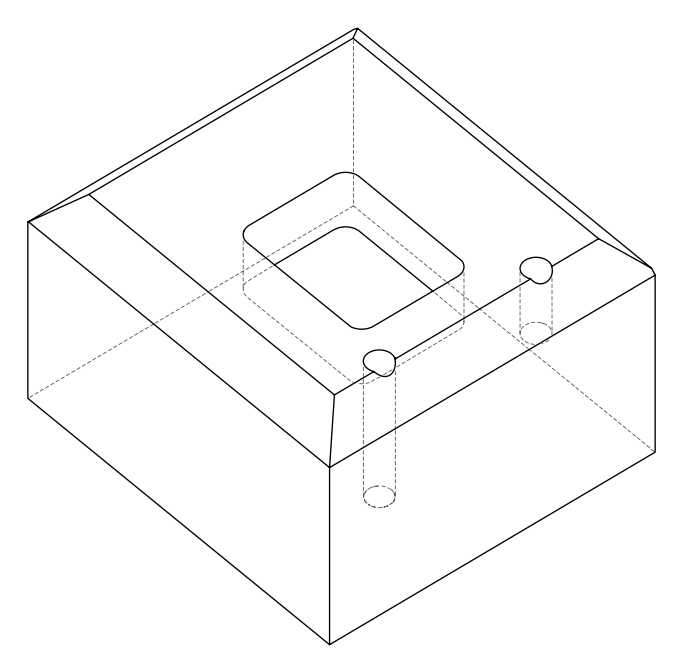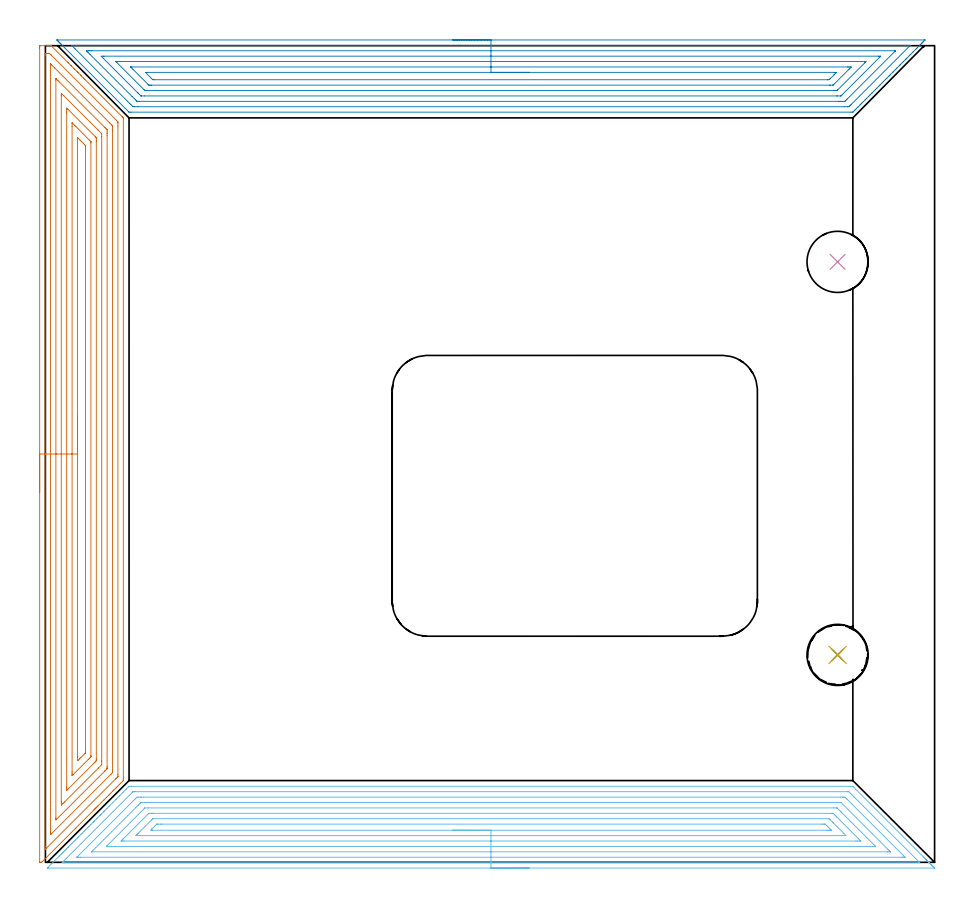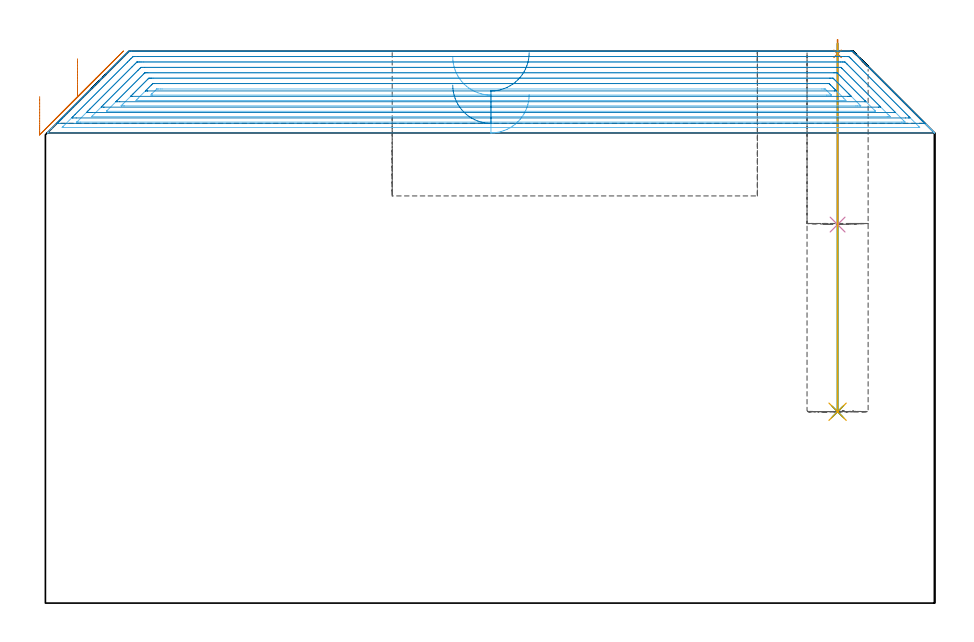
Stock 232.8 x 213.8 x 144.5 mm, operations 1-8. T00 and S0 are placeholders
(PLAN: 10 operations, 6 tool changes, 65.4 min)
(1 SPOT_DRILL | STEP1POCKET | NXT0321_9005460120000 | 0.03 min | 3 mm3)
(2 DRILL_BLIND_HOLE_INTO_CENTER | STEP1POCKET | NXT0301_065 | 0.39 min | 6457 mm3)
(3 DRILL_TO_ENLARGE_BLIND_HOLE | STEP1POCKET | UGT0301_375 | 0.39 min | 10208 mm3)
(4 INDEXABLE_INSERT_DRILL_BLIND_HOLE_FROM_SOLID | STEP1POCKET_1 | NXT0302_003 | 0.19 min | 9083 mm3)
(5 BORE_BLIND_HOLE | STEP1POCKET | UGT0332_065 | 0.39 min | 2296 mm3)
(6 AREA_MILL | FG_CHAMFER_SURFACE | UGT0205_001 | 13.86 min | 53032 mm3)
(7 AREA_MILL_1 | FG_CHAMFER_SURFACE_1 | UGT0205_001 | 12.9 min | 47982 mm3)
(8 AREA_MILL_2 | FG_CHAMFER_SURFACE_2 | UGT0205_001 | 12.03 min | 38719 mm3)
(9 AREA_MILL_3 | FG_CHAMFER_SURFACE_3 | UGT0205_001 | 12.96 min | 43129 mm3)
(10 MILL_RECTANGULAR_POCKET | POCKET_RECTANGULAR_STRAIGHT | NXT0201_012 | Follow Part, ap 4, ae 75% | 12.24 min | 263564 mm3)
(TOOL NXT0321_9005460120000 | NC Spot Drill, 142deg, 12mm, Carbide, Uncoated | D12 PA142 FL30 Z2)
(TOOL NXT0301_065 | Carbide Drill 9.4mm [860.1-0940-075A1-MM 2214] | D9.4 PA140 FL98 Z2)
(TOOL UGT0301_375 | Twist Drill Flat Bottom 15 mm | D15 PA180 FL120 Z2)
(TOOL NXT0302_003 | Index. Insert Drill 16mm [880-D1600L20-05] | D16 PA176 FL80 Z2)
(TOOL UGT0332_065 | 16 mm Boring Bar Slip Fit | D16)
(TOOL UGT0205_001 | Chamfer Mill 20 x 3 x 45 deg. | D20 FL50 Z2)
(TOOL NXT0201_012 | ENDMILL 16mm [2P460-1600-NA 1630] | D16 FL38 Z6)
(OP 1 SPOT_DRILL)
G17 G21 G94 G90
T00 M6
G54
G17 G0 G90 X207.4 Y54.3 S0 M3
G43 Z154.5 H0
G94 G81 G98 Z143.803 F250. R147.5
G80
M5
M2
(OP 2 DRILL_BLIND_HOLE_INTO_CENTER)
G17 G21 G94 G90
T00 M6
G54
G17 G0 G90 X207.4 Y54.3 S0 M3
G43 Z154.5 H1
G94 G81 G98 Z50.1 F250. R146.5
G80
M5
M2
(OP 3 DRILL_TO_ENLARGE_BLIND_HOLE)
G17 G21 G94 G90
T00 M6
G54
G17 G0 G90 X207.4 Y54.3 S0 M3
G43 Z154.5 H0
G94 G73 G98 Z50.1 F250. Q13.486 R146.5
G80
M5
M2
(OP 4 INDEXABLE_INSERT_DRILL_BLIND_HOLE_FROM_SOLID)
G17 G21 G94 G90
T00 M6
G54
G17 G0 G90 X207.4 Y157.2 S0 M3
G43 Z154.5 H1
G94 G81 G98 Z99.1 F250. R146.5
G80
M5
M2
(OP 5 BORE_BLIND_HOLE)
G17 G21 G94 G90
T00 M6
G54
G17 G0 G90 X207.4 Y54.3 S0 M3
G43 Z154.5 H0
G94 G85 G98 Z50.1 F250. R146.5
G80
M5
M2
(OP 6 AREA_MILL)
G17 G21 G94 G90
T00 M6
G54
G17 G0 G90 X126.65 Y-1.5 S1061 M3
G43 Z154.5 H0
Z133.1
G94 G1 X126.612 Z132.228 F250.
X126.498 Z131.364
X126.309 Z130.512
X126.047 Z129.68
X125.713 Z128.874
X125.31 Z128.1
X124.842 Z127.364
X124.31 Z126.672
X123.721 Z126.029
X123.078 Z125.44
X122.386 Z124.908
X121.65 Z124.44
X120.876 Z124.037
X120.07 Z123.703
X119.238 Z123.441
X118.386 Z123.252
X117.522 Z123.138
X116.65 Z123.1
X0.657
X0.622 Y-1.499 Z123.101
X0.516 Y-1.491 Z123.106
X0.571 Y-1.43 Z123.168
X0.657 Y-1.342 Z123.255
X1.709 Y-0.29 Z124.309
X3.669 Y1.67 Z126.268
X3.78 Y1.781 Z126.377
X4.117 Y2.117 Z126.717
X4.33 Y2.33 Z126.929
X4.555 Y2.556 Z127.154
X4.672 Y2.674 Z127.27
X5.029 Y3.029 Z127.629
X5.203 Y3.203 Z127.803
X5.441 Y3.442 Z128.04
X5.564 Y3.566 Z128.162
X5.941 Y3.941 Z128.541
X6.076 Y4.076 Z128.676
X6.621 Y4.623 Z129.218
X6.902 Y4.902 Z129.502
X6.95 Y4.95 Z129.55
X7.507 Y5.509 Z130.104
X7.795 Y5.795 Z130.395
X8.393 Y6.395 Z130.99
X8.687 Y6.687 Z131.287
X9.278 Y7.281 Z131.876
X9.579 Y7.579 Z132.179
X10.164 Y8.167 Z132.762
X10.502 Y8.502 Z133.101
X11.05 Y9.052 Z133.648
X11.414 Y9.414 Z134.014
X11.936 Y9.938 Z134.535
X12.528 Y10.529 Z135.128
X12.702 Y10.703 Z135.301
X12.822 Y10.824 Z135.421
X13.414 Y11.415 Z136.014
X13.594 Y11.596 Z136.193
X13.708 Y11.71 Z136.307
X14.3 Y12.3 Z136.9
X14.487 Y12.488 Z137.085
X14.594 Y12.596 Z137.193
X15.186 Y13.186 Z137.786
X15.379 Y13.38 Z137.978
X15.48 Y13.482 Z138.079
X16.072 Y14.072 Z138.672
X16.717 Y14.718 Z139.317
X17.61 Y15.61 Z140.209
X18.502 Y16.502 Z141.101
X19.394 Y17.394 Z141.994
X20.286 Y18.287 Z142.886
X21.179 Y19.179 Z143.778
X21.835 Y19.836 Z144.434
X21.895 Y19.899 Z144.485
X22.517 Y19.9 Z144.5
X210.783
X211.405 Y19.899 Z144.485
X211.465 Y19.836 Z144.434
X211.47 Y19.83 Z144.429
X229.927 Y1.375 Z125.971
X230.031 Y1.269 Z125.869
X230.115 Y1.185 Z125.784
X230.222 Y1.08 Z125.676
X230.324 Y0.976 Z125.576
X230.413 Y0.887 Z125.487
X230.517 Y0.785 Z125.381
X230.617 Y0.683 Z125.283
X230.71 Y0.59 Z125.19
X230.813 Y0.489 Z125.085
X230.91 Y0.39 Z124.989
X231.008 Y0.293 Z124.892
X231.108 Y0.194 Z124.79
X231.204 Y0.097 Z124.696
X231.305 Y-0.005 Z124.595
X231.403 Y-0.101 Z124.495
X231.497 Y-0.196 Z124.403
X231.602 Y-0.302 Z124.297
X231.698 Y-0.397 Z124.199
X231.79 Y-0.49 Z124.11
X231.9 Y-0.6 Z124.
X231.994 Y-0.692 Z123.904
X232.083 Y-0.783 Z123.816
X232.197 Y-0.897 Z123.702
X232.289 Y-0.987 Z123.609
X232.495 Y-1.194 Z123.405
X232.55 Y-1.249 Z123.35
X232.731 Y-1.43 Z123.169
X232.792 Y-1.492 Z123.107
X232.794 Y-1.497 Z123.101
X232.792 Y-1.499 Z123.099
X116.65 Y-1.5 Z123.1
Y-0.086 Z124.514
X4.656
X4.473 Y-0.081 Z124.519
X4.393 Y-0.079 Z124.521
X4.398 Y-0.063 Z124.537
X4.424 Y-0.033 Z124.567
X4.511 Y0.059 Z124.659
X4.601 Y0.152 Z124.752
X4.672 Y0.222 Z124.822
X22.735 Y18.285 Z142.885
X22.833 Y18.38 Z142.98
X22.895 Y18.438 Z143.038
X22.929 Y18.468 Z143.068
X22.973 Y18.479 Z143.079
X23.409 Y18.485 Z143.085
X23.425 Y18.486 Z143.086
X209.907
X210.34 Y18.479 Z143.079
X210.783 Y18.058 Z142.658
X211.233 Y17.615 Z142.215
X211.675 Y17.175 Z141.775
X212.121 Y16.73 Z141.33
X228.628 Y0.222 Z124.822
X228.815 Y0.031 Z124.631
X228.87 Y-0.029 Z124.571
X228.914 Y-0.079 Z124.521
X228.613 Y-0.086 Z124.514
X116.65
Y1.328 Z125.928
X9.133 Y1.329 Z125.929
X8.584
X8.252 Y1.332 Z125.932
X8.241 Y1.334 Z125.934
Y1.337 Z125.937
Y1.34 Z125.94
X23.52 Y16.62 Z141.22
X23.631 Y16.73 Z141.33
X23.97 Y17.059 Z141.659
X24.301 Y17.064 Z141.664
X24.851 Y17.07 Z141.67
X25.194 Y17.071 Z141.671
X25.742
X208.106
X208.657 Y17.069 Z141.669
X208.999 Y17.064 Z141.664
X209.331 Y17.058 Z141.658
X209.667 Y16.73 Z141.33
X209.891 Y16.509 Z141.109
X224.73 Y1.67 Z126.27
X225.059 Y1.339 Z125.939
X225.06 Y1.332 Z125.932
X224.511 Y1.329 Z125.929
X224.167
X116.65 Y1.328 Z125.928
Y2.743 Z127.343
X12.192
X12.142 Y2.745 Z127.345
X12.108 Y2.747 Z127.347
X12.107 Y2.748 Z127.348
X12.11 Y2.754 Z127.354
X12.17 Y2.819 Z127.419
X12.239 Y2.891 Z127.491
X12.302 Y2.953 Z127.553
X24.301 Y14.953 Z139.553
X24.752 Y15.397 Z139.997
X24.904 Y15.544 Z140.144
X25.023 Y15.65 Z140.25
X25.194 Y15.654 Z140.254
X25.383 Y15.656 Z140.256
X26.086 Y15.657 Z140.257
X26.274
X207.402
X208.106 Y15.655 Z140.255
X208.299 Y15.653 Z140.253
X220.598 Y3.354 Z127.954
X220.94 Y3.01 Z127.61
X221.107 Y2.839 Z127.439
X221.186 Y2.754 Z127.354
X221.189 Y2.748 Z127.348
X221.182 Y2.747 Z127.347
X221.152 Y2.745 Z127.345
X220.598 Y2.743 Z127.343
X220.41
X116.65
Y4.157 Z128.757
X16.271
X16.099 Y4.159 Z128.759
X15.985 Y4.162 Z128.762
X15.976 Y4.163 Z128.763
X15.978 Y4.168 Z128.768
X16.01 Y4.207 Z128.807
X16.055 Y4.256 Z128.856
X25.871 Y14.072 Z138.672
X25.98 Y14.178 Z138.778
X26.019 Y14.213 Z138.813
X26.048 Y14.236 Z138.836
X26.978 Y14.243 Z138.843
X206.322
X207.046 Y14.239 Z138.839
X207.214 Y14.236 Z138.836
X207.263 Y14.227 Z138.827
X207.317 Y14.177 Z138.777
X207.426 Y14.072 Z138.672
X208.106 Y13.396 Z137.996
X208.316 Y13.186 Z137.786
X217.029 Y4.472 Z129.072
X217.17 Y4.328 Z128.928
X217.308 Y4.181 Z128.781
X217.321 Y4.162 Z128.762
X217.304 Y4.161 Z128.761
X217.258 Y4.158 Z128.758
X217.201 Y4.157 Z128.757
X217.029
X116.65
Y5.571 Z130.171
X20.732
X20.371 Y5.572 Z130.172
X19.867 Y5.577 Z130.177
X19.84 Y5.578 Z130.178
Y5.585 Z130.185
Y5.591 Z130.191
X20.095 Y5.847 Z130.447
X20.347 Y6.1 Z130.7
X26.763 Y12.514 Z137.114
X26.978 Y12.726 Z137.326
X27.075 Y12.816 Z137.416
X27.159 Y12.822 Z137.422
X27.342 Y12.825 Z137.425
X27.87 Y12.828 Z137.428
X28.231 Y12.829 Z137.429
X205.79 Y12.828 Z137.428
X206.056 Y12.826 Z137.426
X206.188 Y12.824 Z137.424
X206.217 Y12.822 Z137.422
X206.255 Y12.79 Z137.39
X206.322 Y12.728 Z137.328
X206.752 Y12.3 Z136.9
X207.214 Y11.838 Z136.438
X212.952 Y6.1 Z130.7
X213.46 Y5.589 Z130.189
X213.462 Y5.578 Z130.178
X213.46 Y5.577 Z130.177
X213.098 Y5.573 Z130.173
X212.568 Y5.571 Z130.171
X212.208
X116.65
Y6.985 Z131.585
X23.695
X23.993 Y7.291 Z131.891
X24.301 Y7.604 Z132.204
X27.87 Y11.173 Z135.773
X27.994 Y11.292 Z135.892
X28.124 Y11.415 Z136.015
X205.176
X205.43 Y11.17 Z135.77
X206.074 Y10.529 Z135.129
X206.322 Y10.281 Z134.881
X208.999 Y7.603 Z132.203
X209.605 Y6.985 Z131.585
X116.65
Y8.4 Z133.
X28.08
X27.87 Y8.402 Z133.002
X27.595 Y8.406 Z133.006
X27.746 Y8.587 Z133.187
X27.87 Y8.723 Z133.323
X27.887 Y8.741 Z133.341
X28.789 Y9.643 Z134.243
X29.079 Y9.929 Z134.529
X29.126 Y9.971 Z134.571
X29.146 Y9.988 Z134.588
X29.176 Y9.993 Z134.593
X29.298 Y9.997 Z134.597
X29.655 Y9.999 Z134.599
X30.187 Y10. Z134.6
X30.547
X203.285
X203.645 Y9.999 Z134.599
X204.005 Y9.996 Z134.596
X204.107 Y9.993 Z134.593
X204.155 Y9.987 Z134.587
X204.182 Y9.963 Z134.563
X204.293 Y9.857 Z134.457
X204.51 Y9.643 Z134.243
X204.537 Y9.616 Z134.216
X205.43 Y8.724 Z133.324
X205.611 Y8.539 Z133.139
X205.698 Y8.447 Z133.047
X205.733 Y8.409 Z133.009
X205.72 Y8.406 Z133.006
X205.639 Y8.403 Z133.003
X205.43 Y8.401 Z133.001
X204.897 Y8.4 Z133.
X204.537
X116.65
X115.778 Z133.038
X114.914 Z133.151
X114.062 Z133.34
X113.23 Z133.603
X112.424 Z133.936
X111.65 Z134.339
X110.914 Z134.808
X110.222 Z135.339
X109.579 Z135.928
X108.99 Z136.572
X108.458 Z137.264
X107.99 Z138.
X107.587 Z138.773
X107.253 Z139.579
X106.991 Z140.411
X106.802 Z141.263
X106.688 Z142.128
X106.65 Z143.
G0 Z154.5
M5
M2
(OP 7 AREA_MILL_1)
G17 G21 G94 G90
T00 M6
G54
G17 G0 G90 X-1.5 Y96.9 S1061 M3
G43 Z154.5 H0
Z132.6
G94 G1 Y96.938 Z131.728 F250.
Y97.052 Z130.864
Y97.241 Z130.012
Y97.503 Z129.18
Y97.837 Z128.374
Y98.24 Z127.6
Y98.709 Z126.864
Y99.24 Z126.172
Y99.829 Z125.529
Y100.472 Z124.94
Y101.164 Z124.408
Y101.9 Z123.94
Y102.674 Z123.537
Y103.48 Z123.203
Y104.312 Z122.941
Y105.164 Z122.752
Y106.028 Z122.638
Y106.9 Z122.6
Y213.185
X-1.498 Y213.425 Z122.603
X-1.491 Y213.797 Z122.606
X-1.422 Y213.799 Z122.675
X-0.213 Y213.8 Z123.883
X0.451 Z124.55
X0.881 Z124.981
X1.215 Y213.799 Z125.309
X1.504 Y213.79 Z125.601
X1.544 Y213.752 Z125.643
X1.669 Y213.631 Z125.767
X5.798 Y209.502 Z129.898
X5.936 Y209.365 Z130.033
X5.986 Y209.314 Z130.084
X6.635 Y208.665 Z130.735
X6.815 Y208.487 Z130.911
X7.472 Y207.828 Z131.572
X7.693 Y207.609 Z131.789
X8.309 Y206.991 Z132.408
X8.368 Y206.933 Z132.467
X8.572 Y206.73 Z132.668
X9.146 Y206.155 Z133.245
X9.261 Y206.04 Z133.36
X9.45 Y205.852 Z133.546
X9.983 Y205.317 Z134.083
X10.328 Y204.973 Z134.425
X20.131 Y195.169 Z144.231
X20.383 Y194.916 Z144.481
X20.394 Y194.895 Z144.493
X20.4 Y194.875 Z144.5
Y22.039
X20.406 Y21.412 Z144.493
X20.218 Y21.218 Z144.318
X19.673 Y20.673 Z143.773
X19.405 Y20.403 Z143.501
X18.824 Y19.824 Z142.923
X18.527 Y19.525 Z142.622
X17.925 Y18.925 Z142.025
X17.649 Y18.646 Z141.743
X16.931 Y17.931 Z141.031
X16.587 Y17.585 Z140.683
X15.991 Y16.991 Z140.091
X15.306 Y16.306 Z139.405
X13.906 Y14.906 Z138.005
X13.842 Y14.841 Z137.939
X13.78 Y14.78 Z137.879
X13.608 Y14.608 Z137.707
X13.549 Y14.548 Z137.646
X13.492 Y14.492 Z137.591
X13.311 Y14.31 Z137.41
X13.256 Y14.255 Z137.353
X13.204 Y14.204 Z137.303
X13.013 Y14.012 Z137.112
X12.964 Y13.962 Z137.061
X12.916 Y13.916 Z137.015
X12.715 Y13.715 Z136.814
X12.671 Y13.67 Z136.768
X7.951 Y8.951 Z132.051
X-0.798 Y0.2 Z123.298
X-0.981 Y0.02 Z123.115
X-1.008 Y0.002 Z123.088
X-1.087 Y0. Z123.011
X-1.12 Z122.979
X-1.324 Z122.776
X-1.493 Z122.607
X-1.5 Y0.089 Z122.6
Y106.9
X-0.086 Z124.014
X-0.085 Y211.269 Z124.015
X-0.084 Y211.398 Z124.016
X-0.079 Y211.771 Z124.021
X0.28 Y211.79 Z124.38
X0.666 Z124.766
X1.053 Y211.785 Z125.153
X1.451 Y211.398 Z125.551
X1.544 Y211.306 Z125.644
X18.421 Y194.429 Z142.521
X18.613 Y194.23 Z142.713
X18.979 Y193.85 Z143.079
X18.983 Y193.667 Z143.083
X18.984 Y193.536 Z143.084
X18.986 Y192.771 Z143.086
X18.985 Y22.944 Z143.085
X18.981 Y22.562 Z143.081
X18.979 Y22.468 Z143.079
X18.97 Y22.431 Z143.07
X18.946 Y22.404 Z143.046
X18.857 Y22.311 Z142.957
X18.601 Y22.051 Z142.701
X18.416 Y21.866 Z142.516
X0.259 Y3.709 Z124.359
X0.153 Y3.604 Z124.253
X0.03 Y3.486 Z124.13
X-0.072 Y3.389 Z124.028
X-0.079 Y3.545 Z124.021
X-0.085 Y4.058 Z124.015
Y4.188
X-0.086 Y106.9 Z124.014
X1.328 Z125.428
X1.329 Y208.719 Z125.429
X1.33 Y208.937 Z125.43
X1.332 Y209.011 Z125.432
X1.335 Y209.052 Z125.435
X1.408 Y208.984 Z125.508
X1.544 Y208.855 Z125.644
X1.682 Y208.719 Z125.782
X2.423 Y207.978 Z126.523
X16.865 Y193.536 Z140.965
X17.356 Y193.039 Z141.456
X17.549 Y192.84 Z141.649
X17.564 Y192.642 Z141.664
X17.568 Y192.427 Z141.668
X17.571 Y191.749 Z141.671
Y191.53
Y23.837
X17.57 Y23.619 Z141.67
X17.568 Y23.545 Z141.668
X17.565 Y23.49 Z141.665
X17.543 Y23.454 Z141.643
X17.356 Y23.258 Z141.456
X17.201 Y23.101 Z141.301
X17.045 Y22.944 Z141.145
X1.544 Y7.444 Z125.644
X1.387 Y7.293 Z125.487
X1.344 Y7.254 Z125.444
X1.335 Y7.252 Z125.435
X1.333 Y7.278 Z125.433
X1.33 Y7.395 Z125.43
X1.328 Y7.98 Z125.428
Y106.9
X2.743 Z126.843
Y204.821
X2.745 Y205.146 Z126.845
X2.747 Y205.185 Z126.847
X2.749 Y205.191 Z126.849
X2.752 Z126.852
X2.803 Y205.146 Z126.903
X3.301 Y204.65 Z127.401
X3.698 Y204.253 Z127.798
X15.599 Y192.352 Z139.699
X15.897 Y192.052 Z139.997
X16.047 Y191.898 Z140.147
X16.121 Y191.818 Z140.221
X16.15 Y191.782 Z140.25
X16.151 Y191.749 Z140.251
X16.156 Y191.183 Z140.256
X16.157 Y190.856 Z140.257
Y190.288
Y25.056
X16.155 Y24.73 Z140.255
X16.153 Y24.589 Z140.253
X16.15 Y24.522 Z140.25
X16.113 Y24.474 Z140.213
X15.983 Y24.339 Z140.083
X15.599 Y23.948 Z139.699
X15.544 Y23.893 Z139.644
X2.863 Y11.212 Z126.963
X2.801 Y11.156 Z126.901
X2.761 Y11.121 Z126.861
X2.749 Y11.115 Z126.849
X2.747 Y11.131 Z126.847
X2.745 Y11.211 Z126.845
X2.743 Y11.333 Z126.843
Y11.578
Y106.9
X4.157 Z128.257
Y200.681
X4.158 Y200.703 Z128.258
X4.179 Y201.31 Z128.279
X4.82 Y200.681 Z128.92
X11.743 Y193.759 Z135.843
X13.753 Y191.749 Z137.853
X13.842 Y191.66 Z137.942
X14.64 Y190.856 Z138.74
X14.721 Y190.769 Z138.821
X14.742 Y189.963 Z138.842
X14.743 Y189.94 Z138.843
Y26.517
X14.74 Y25.623 Z138.84
X14.738 Y25.606 Z138.838
X14.721 Y25.531 Z138.821
X13.887 Y24.685 Z137.987
X5.001 Y15.799 Z129.101
X4.584 Y15.387 Z128.684
X4.179 Y14.99 Z128.279
X4.158 Y15.799 Z128.258
X4.157 Y15.821 Z128.257
Y106.9
X5.571 Z129.671
Y196.215
X5.572 Y196.585 Z129.672
X5.575 Y197.108 Z129.675
X5.578 Y197.472 Z129.678
X5.936 Y197.116 Z130.036
X13.089 Y189.963 Z137.189
X13.217 Y189.828 Z137.317
X13.304 Y189.737 Z137.404
X13.322 Y189.682 Z137.422
X13.324 Y189.596 Z137.424
X13.328 Y189.07 Z137.428
X13.329 Y188.699 Z137.429
X13.328 Y27.039 Z137.428
X13.327 Y26.778 Z137.427
X13.324 Y26.647 Z137.424
X13.322 Y26.587 Z137.422
X13.262 Y26.517 Z137.362
X13.114 Y26.364 Z137.214
X12.964 Y26.212 Z137.064
X12.672 Y25.92 Z136.772
X5.936 Y19.184 Z130.036
X5.583 Y18.838 Z129.683
X5.577 Y18.836 Z129.677
X5.575 Y18.839 Z129.675
X5.573 Y18.848 Z129.673
X5.571 Y19.371 Z129.671
Y19.743
Y106.9
X6.985 Z131.085
X6.986 Y192.642 Z131.086
X6.989 Y193.359 Z131.089
X6.992 Y193.536 Z131.092
X6.996 Y193.597 Z131.096
X7.012 Y193.584 Z131.112
X7.065 Y193.536 Z131.165
X7.693 Y192.91 Z131.793
X7.961 Y192.642 Z132.061
X11.532 Y189.07 Z135.632
X11.867 Y188.725 Z135.967
X11.908 Y188.682 Z136.008
X11.91 Y188.664 Z136.01
X11.913 Y188.62 Z136.013
X11.914 Y188.53 Z136.014
X11.915 Y188.35 Z136.015
X11.914 Y27.943 Z136.014
X11.913 Y27.763 Z136.013
X11.91 Y27.674 Z136.01
X11.908 Y27.632 Z136.008
X11.895 Y27.603 Z135.995
X11.71 Y27.41 Z135.81
X11.457 Y27.155 Z135.557
X11.207 Y26.904 Z135.307
X7.247 Y22.944 Z131.347
X7.068 Y22.768 Z131.168
X7.026 Y22.729 Z131.126
X6.996 Y22.705 Z131.096
X6.992 Y22.764 Z131.092
X6.988 Y22.944 Z131.088
X6.986 Y23.332 Z131.086
X6.985 Y23.664 Z131.085
Y106.9
X8.4 Z132.5
Y189.07
X8.401 Y189.244 Z132.501
X8.404 Y189.419 Z132.504
X8.411 Y189.73 Z132.511
X8.572 Y189.575 Z132.672
X9.083 Y189.07 Z133.183
X9.45 Y188.703 Z133.55
X9.977 Y188.177 Z134.077
X10.328 Y187.822 Z134.428
X10.459 Y187.686 Z134.559
X10.489 Y187.653 Z134.589
X10.494 Y187.574 Z134.594
X10.498 Y187.458 Z134.598
X10.5 Y187.283 Z134.6
Y187.109
Y29.021
X10.499 Y28.846 Z134.599
X10.495 Y28.73 Z134.595
X10.491 Y28.649 Z134.591
X10.467 Y28.623 Z134.567
X10.328 Y28.476 Z134.428
X9.263 Y27.41 Z133.363
X8.914 Y27.062 Z133.014
X8.572 Y26.725 Z132.672
X8.466 Y26.624 Z132.566
X8.406 Y26.656 Z132.506
X8.404 Y26.687 Z132.504
X8.4 Y27.41 Z132.5
Y27.585
Y106.9
Y107.772 Z132.538
Y108.637 Z132.651
Y109.488 Z132.84
Y110.32 Z133.103
Y111.126 Z133.436
Y111.9 Z133.839
Y112.636 Z134.308
Y113.328 Z134.839
Y113.971 Z135.428
Y114.56 Z136.072
Y115.092 Z136.764
Y115.56 Z137.5
Y115.963 Z138.273
Y116.297 Z139.079
Y116.559 Z139.911
Y116.748 Z140.763
Y116.862 Z141.628
Y116.9 Z142.5
G0 Z154.5
M5
M2
(OP 8 AREA_MILL_2)
G17 G21 G94 G90
T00 M6
G54
G17 G0 G90 X106.65 Y215.3 S1061 M3
G43 Z154.5 H0
Z135.6
G94 G1 X106.688 Z134.728 F250.
X106.802 Z133.864
X106.991 Z133.012
X107.253 Z132.18
X107.587 Z131.374
X107.99 Z130.6
X108.458 Z129.864
X108.99 Z129.172
X109.579 Z128.529
X110.222 Z127.94
X110.914 Z127.408
X111.65 Z126.94
X112.424 Z126.537
X113.23 Z126.203
X114.062 Z125.941
X114.914 Z125.752
X115.778 Z125.638
X116.65 Z125.6
X230.054
X230.275 Y215.294 Z125.604
X230.282 Y215.293 Z125.605
X230.275 Y215.274 Z125.624
X229.922 Y214.922 Z125.978
X229.743 Y214.741 Z126.155
X229.68 Y214.679 Z126.22
X229.508 Y214.508 Z126.391
X229.446 Y214.445 Z126.452
X229.382 Y214.381 Z126.518
X229.213 Y214.213 Z126.686
X229.15 Y214.148 Z126.748
X229.084 Y214.084 Z126.816
X228.918 Y213.918 Z126.981
X228.854 Y213.852 Z127.044
X228.17 Y213.17 Z127.73
X227.965 Y212.963 Z127.933
X227.297 Y212.297 Z128.603
X227.076 Y212.074 Z128.822
X226.418 Y211.418 Z129.482
X226.187 Y211.185 Z129.711
X225.542 Y210.542 Z130.358
X225.297 Y210.296 Z130.601
X224.666 Y209.665 Z131.234
X224.616 Y209.616 Z131.283
X224.408 Y209.406 Z131.49
X223.789 Y208.789 Z132.11
X223.723 Y208.722 Z132.177
X223.519 Y208.517 Z132.379
X222.913 Y207.913 Z132.987
X222.829 Y207.829 Z133.07
X222.63 Y207.628 Z133.268
X222.037 Y207.037 Z133.863
X221.936 Y206.935 Z133.963
X221.741 Y206.739 Z134.157
X221.161 Y206.161 Z134.739
X221.042 Y206.042 Z134.857
X220.852 Y205.85 Z135.046
X220.285 Y205.285 Z135.615
X220.149 Y205.148 Z135.75
X219.963 Y204.961 Z135.935
X219.408 Y204.408 Z136.491
X219.074 Y204.072 Z136.824
X218.532 Y203.532 Z137.368
X218.185 Y203.183 Z137.713
X217.656 Y202.656 Z138.244
X217.295 Y202.294 Z138.603
X216.78 Y201.78 Z139.12
X216.406 Y201.404 Z139.492
X215.903 Y200.903 Z139.997
X215.517 Y200.515 Z140.381
X215.027 Y200.027 Z140.873
X214.628 Y199.626 Z141.27
X214.151 Y199.151 Z141.749
X213.739 Y198.737 Z142.159
X213.596 Y198.596 Z142.303
X213.292 Y198.292 Z142.608
X212.85 Y197.848 Z143.049
X212.703 Y197.702 Z143.196
X212.408 Y197.408 Z143.492
X211.96 Y196.959 Z143.938
X211.809 Y196.809 Z144.09
X211.501 Y196.501 Z144.399
X211.433 Y196.435 Z144.465
X211.4 Y196.407 Z144.493
X210.916 Y196.4 Z144.5
X22.384
X21.9 Y196.407 Z144.493
X21.867 Y196.433 Z144.467
X4.446 Y213.852 Z127.044
X4.382 Y213.918 Z126.981
X4.216 Y214.084 Z126.816
X4.15 Y214.148 Z126.748
X4.087 Y214.213 Z126.686
X3.918 Y214.381 Z126.518
X3.853 Y214.445 Z126.452
X3.792 Y214.508 Z126.391
X3.62 Y214.679 Z126.22
X3.557 Y214.741 Z126.155
X3.377 Y214.922 Z125.977
X3.322 Y214.977 Z125.923
X3.113 Y215.186 Z125.712
X3.025 Y215.278 Z125.62
X3.017 Y215.294 Z125.603
X3.025 Y215.299 Z125.599
X3.246 Y215.3 Z125.6
X116.65
Y213.886 Z127.014
X225.178
X226.074 Y213.884 Z127.016
X226.106 Y213.882 Z127.018
X226.39 Y213.852 Z127.048
X226.252 Y213.707 Z127.193
X226.106 Y213.556 Z127.344
X210.916 Y198.366 Z142.534
X210.654 Y198.109 Z142.791
X210.386 Y197.848 Z143.052
X210.053 Y197.817 Z143.083
X210.022 Y197.816 Z143.084
X209.163 Y197.814 Z143.086
X24.205
X23.31 Y197.816 Z143.084
X23.278 Y197.817 Z143.083
X22.914 Y197.848 Z143.052
X22.384 Y198.368 Z142.532
X22.013 Y198.737 Z142.163
X21.491 Y199.259 Z141.641
X7.787 Y212.963 Z127.937
X7.194 Y213.559 Z127.341
X6.91 Y213.852 Z127.048
X7.164 Y213.882 Z127.018
X7.194 Y213.884 Z127.016
X8.054 Y213.886 Z127.014
X116.65
Y212.472 Z128.428
X222.295 Y212.471 Z128.429
X222.532 Y212.47 Z128.43
X222.546 Y212.468 Z128.432
X222.553 Y212.466 Z128.434
X222.55 Y212.456 Z128.444
X222.544 Y212.446 Z128.454
X222.532 Y212.431 Z128.469
X209.874 Y199.774 Z141.126
X209.726 Y199.626 Z141.274
X209.424 Y199.332 Z141.568
X209.324 Y199.235 Z141.665
X209.129 Y199.233 Z141.667
X208.634 Y199.23 Z141.67
X208.235 Y199.229 Z141.671
X207.741 Y199.228 Z141.672
X24.57 Y199.229 Z141.671
X24.171 Y199.231 Z141.669
X24.038 Y199.233 Z141.667
X23.993 Y199.235 Z141.665
X23.953 Y199.258 Z141.642
X23.877 Y199.331 Z141.569
X23.575 Y199.626 Z141.274
X23.278 Y199.922 Z140.978
X22.684 Y200.515 Z140.385
X11.662 Y211.537 Z129.363
X11.127 Y212.074 Z128.826
X10.768 Y212.438 Z128.462
X10.75 Y212.465 Z128.435
X10.768 Y212.466 Z128.434
X11.264 Y212.47 Z128.43
X11.662 Y212.471 Z128.429
X12.156 Y212.472 Z128.428
X116.65
Y211.057 Z129.843
X218.064
X218.193 Y211.056 Z129.844
X218.64 Y211.05 Z129.85
X218.683 Y211.043 Z129.857
X218.651 Y211.007 Z129.893
X218.593 Y210.944 Z129.956
X218.52 Y210.87 Z130.03
X218.451 Y210.8 Z130.1
X208.646 Y200.995 Z139.905
X208.508 Y200.859 Z140.041
X208.396 Y200.751 Z140.149
X208.319 Y200.68 Z140.22
X208.279 Y200.649 Z140.251
X208.235 Y200.648 Z140.252
X208.105 Y200.645 Z140.255
X207.342 Y200.643 Z140.257
X207.214
X25.958
X25.195 Y200.645 Z140.255
X25.065 Y200.648 Z140.252
X25.019 Y200.649 Z140.251
X24.969 Y200.691 Z140.209
X24.863 Y200.792 Z140.108
X24.655 Y200.996 Z139.904
X24.244 Y201.404 Z139.496
X15.236 Y210.414 Z130.486
X14.615 Y211.05 Z129.85
X15.236 Y211.056 Z129.844
X15.365 Y211.057 Z129.843
X116.65
Y209.643 Z131.257
X214.49
X214.728 Y209.641 Z131.259
X214.795 Y209.639 Z131.261
X214.821 Y209.637 Z131.263
X214.776 Y209.586 Z131.314
X214.666 Y209.466 Z131.434
X214.608 Y209.406 Z131.494
X214.549 Y209.347 Z131.553
X207.419 Y202.217 Z138.683
X207.342 Y202.143 Z138.757
X207.255 Y202.065 Z138.835
X207.177 Y202.062 Z138.838
X207.014 Y202.059 Z138.841
X206.686 Y202.057 Z138.843
X206.448
X26.614
X26.286 Y202.059 Z138.841
X26.123 Y202.062 Z138.838
X26.045 Y202.065 Z138.835
X25.958 Y202.143 Z138.757
X25.806 Y202.294 Z138.606
X18.692 Y209.406 Z131.494
X18.577 Y209.525 Z131.375
X18.505 Y209.605 Z131.295
X18.48 Y209.638 Z131.262
X18.494 Y209.639 Z131.261
X18.574 Y209.642 Z131.258
X18.81 Y209.643 Z131.257
X19.466
X116.65
Y208.229 Z132.671
X210.022
X210.313 Y208.228 Z132.672
X210.64 Y208.225 Z132.675
X210.916 Y208.222 Z132.678
X210.925 Y208.184 Z132.716
X210.916 Y208.168 Z132.732
X210.647 Y207.896 Z133.004
X210.381 Y207.628 Z133.272
X206.448 Y203.697 Z137.203
X206.271 Y203.527 Z137.373
X206.222 Y203.482 Z137.418
X206.152 Y203.478 Z137.422
X205.555 Y203.473 Z137.427
X205.264 Y203.472 Z137.428
X27.745 Y203.471 Z137.429
X27.454 Y203.473 Z137.427
X27.154 Y203.476 Z137.424
X27.083 Y203.478 Z137.422
X26.983 Y203.572 Z137.328
X26.852 Y203.698 Z137.202
X22.919 Y207.628 Z133.272
X22.384 Y208.165 Z132.735
X22.339 Y208.216 Z132.684
X22.338 Y208.222 Z132.678
X22.341 Y208.224 Z132.676
X22.384 Y208.226 Z132.674
X22.675 Y208.228 Z132.672
X116.65 Y208.229 Z132.671
Y206.815 Z134.085
X206.524 Y206.814 Z134.086
X206.676 Y206.813 Z134.087
X206.98 Y206.808 Z134.092
X207.094 Y206.801 Z134.099
X207.08 Y206.783 Z134.117
X207.039 Y206.739 Z134.161
X206.746 Y206.443 Z134.457
X206.448 Y206.145 Z134.755
X205.555 Y205.252 Z135.648
X205.408 Y205.107 Z135.793
X205.258 Y204.961 Z135.939
X205.192 Y204.901 Z135.999
X204.965 Y204.891 Z136.009
X204.813 Y204.887 Z136.013
X204.737 Y204.885 Z136.015
X28.563 Y204.886 Z136.014
X28.411 Y204.888 Z136.012
X28.116 Y204.893 Z136.007
X28.043 Y204.961 Z135.939
X27.745 Y205.253 Z135.647
X26.258 Y206.739 Z134.161
X26.22 Y206.779 Z134.121
X26.201 Y206.801 Z134.099
X26.199 Y206.805 Z134.095
X26.245 Y206.808 Z134.092
X26.548 Y206.813 Z134.087
X26.7 Y206.815 Z134.085
X26.776
X116.65
X117.522 Z134.123
X118.386 Z134.237
X119.238 Z134.426
X120.07 Z134.688
X120.876 Z135.022
X121.65 Z135.425
X122.386 Z135.894
X123.078 Z136.425
X123.721 Z137.014
X124.31 Z137.657
X124.842 Z138.35
X125.31 Z139.085
X125.713 Z139.859
X126.047 Z140.665
X126.309 Z141.497
X126.498 Z142.349
X126.612 Z143.214
X126.65 Z144.085
G0 Z154.5
M5
M2
